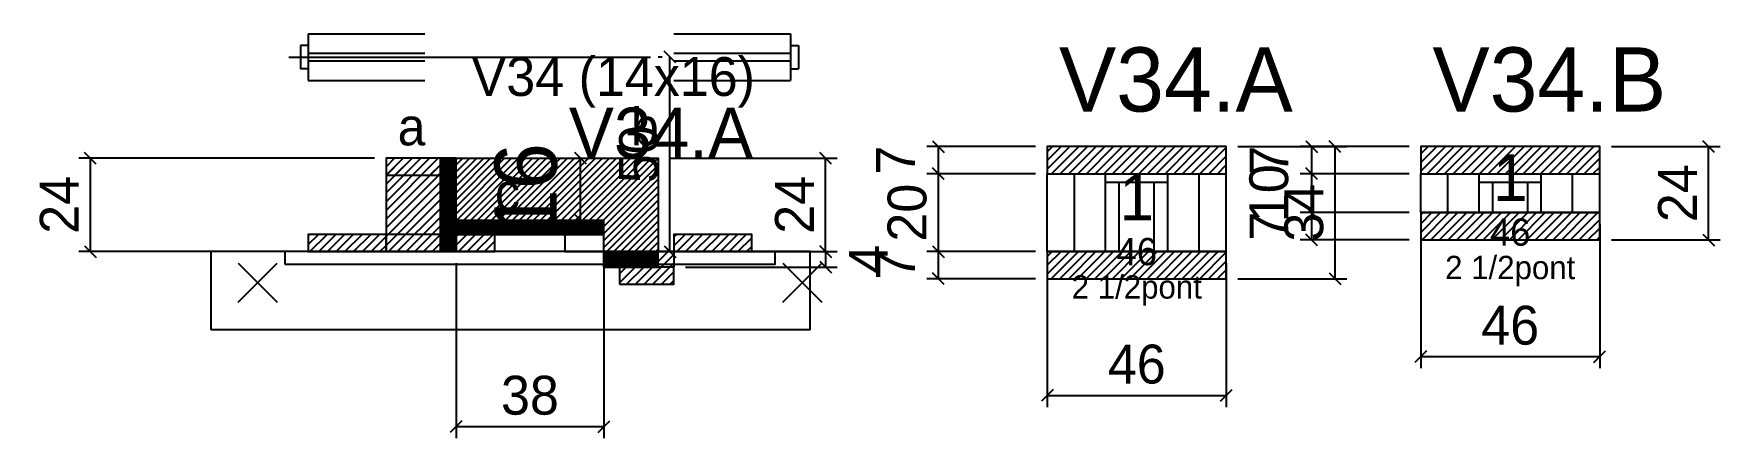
# Model space of a CAD drawing. Extents: x -69 to 365, y -68 to 36.
import ezdxf
from ezdxf.enums import TextEntityAlignment as Align

# ---------------------------------------------------------------- set-up
doc = ezdxf.new("R2010")
doc.units = 0
for name, color, linetype in [('5', 5, 'Continuous'), ('barrote', 126, 'Continuous'), ('CONCRETO', 251, 'Continuous'), ('COTA', 241, 'Continuous'), ('Cota Seção (2x)', 241, 'Continuous'), ('detalhes', 7, 'Continuous'), ('Hachura', 251, 'Continuous'), ('Madeira', 126, 'Continuous'), ('NOMENCLATURA', 7, 'Continuous'), ('Painéis', 200, 'Continuous'), ('presilha', 224, 'Continuous'), ('SARR_2.2x7', 40, 'Continuous'), ('SARR_3.5x7', 81, 'Continuous'), ('SCO-___-LAJ', 224, 'Continuous'), ('TENSOR', 224, 'Continuous'), ('texto', 7, 'Continuous'), ('Texto Seção', 7, 'Continuous')]:
    doc.layers.add(name, color=color, linetype=linetype)
doc.dimstyles.new('PAINEL', dxfattribs={"dimtxt": 10, "dimasz": 3, "dimexe": 3, "dimexo": 3, "dimgap": 3, "dimtad": 1, "dimblk": 'OBLIQUE', "dimblk1": 'OBLIQUE', "dimcen": 2.5, "dimclrd": 4, "dimclre": 4, "dimclrt": 240, "dimazin": 3, "dimtfac": 1, "dimtmove": 0, "dimatfit": 3})
doc.dimstyles.new('SECAO2X', dxfattribs={"dimtxt": 16, "dimasz": 3, "dimexe": 3, "dimexo": 3, "dimgap": 3, "dimtad": 1, "dimblk": 'OBLIQUE', "dimblk1": 'OBLIQUE', "dimcen": 2.5, "dimclrd": 4, "dimclre": 4, "dimclrt": 240, "dimazin": 3, "dimtfac": 1, "dimtmove": 0, "dimatfit": 3})

# ---------------------------------------------------------------- blocks, each defined once
blk = doc.blocks.new('_OBLIQUE')
at = {"color": 0, "linetype": 'BYBLOCK'}
blk.add_line((-0.5, -0.5), (0.5, 0.5), dxfattribs=at)

msp = doc.modelspace()

# ---------------------------------------------------------------- hatches: boundary and pattern name
at = {"layer": 'COTA'}
h = msp.add_hatch(dxfattribs=at)
h.set_pattern_fill('ANSI31', scale=0.5)
h.paths.add_polyline_path([(192, 0), (238, 0), (238, 7), (192, 7)])
h = msp.add_hatch(dxfattribs=at)
h.set_pattern_fill('ANSI31', scale=0.5)
h.paths.add_polyline_path([(288, 0), (334, 0), (334, 7), (288, 7)])
h = msp.add_hatch(dxfattribs=at)
h.set_pattern_fill('ANSI31', scale=0.4)
h.paths.add_polyline_path([(40, -12), (40, 4), (92, 4), (92, -20), (78, -20), (78, -12)])
h = msp.add_hatch(dxfattribs=at)
h.set_pattern_fill('ANSI31', scale=0.5)
h.paths.add_polyline_path([(288, -17), (334, -17), (334, -10), (288, -10)])
h = msp.add_hatch(dxfattribs=at)
h.set_pattern_fill('ANSI31', scale=0.5)
h.paths.add_polyline_path([(192, -27), (238, -27), (238, -20), (192, -20)])
at = {"layer": 'Hachura'}
h = msp.add_hatch(dxfattribs=at)
h.set_pattern_fill('ANSI31', scale=0.5)
h.paths.add_polyline_path([(22, -20), (36, -20), (36, 4), (22, 4)])
h = msp.add_hatch(dxfattribs=at)
h.set_pattern_fill('ANSI31', scale=0.5)
h.paths.add_polyline_path([(22, -0.4), (36, -0.4), (36, 4), (22, 4)])
h = msp.add_hatch(dxfattribs=at)
h.set_pattern_fill('SOLID')
h.paths.add_polyline_path([(36, -20), (40, -20), (40, 4), (36, 4)])
h = msp.add_hatch(dxfattribs=at)
h.set_pattern_fill('SOLID')
h.paths.add_polyline_path([(40, -15.6), (78, -15.6), (78, -12), (40, -12)])
h = msp.add_hatch(dxfattribs=at)
h.set_pattern_fill('ANSI31', scale=0.5)
h.paths.add_polyline_path([(2, -20), (22, -20), (22, -15.6), (2, -15.6)])
h = msp.add_hatch(dxfattribs=at)
h.set_pattern_fill('ANSI31', scale=0.5)
h.paths.add_polyline_path([(40, -20), (50, -20), (50, -15.6), (40, -15.6)])
h = msp.add_hatch(dxfattribs=at)
h.set_pattern_fill('ANSI31', scale=0.5)
h.paths.add_polyline_path([(96, -20), (116, -20), (116, -15.6), (96, -15.6)])
h = msp.add_hatch(dxfattribs=at)
h.set_pattern_fill('SOLID')
h.paths.add_polyline_path([(78, -20), (82, -20), (82, -24), (78, -24)])
h = msp.add_hatch(dxfattribs=at)
h.set_pattern_fill('SOLID')
h.paths.add_polyline_path([(78, -24), (92, -24), (92, -20), (78, -20)])
h = msp.add_hatch(dxfattribs=at)
h.set_pattern_fill('ANSI31', scale=0.5)
h.paths.add_polyline_path([(82, -20), (96, -20), (96, -24), (82, -24)])
h = msp.add_hatch(dxfattribs=at)
h.set_pattern_fill('ANSI31', scale=0.5)
h.paths.add_polyline_path([(82, -28.4), (96, -28.4), (96, -24), (82, -24)])

# ---------------------------------------------------------------- linework, layer by layer
for p, q in [((2, 36), (32, 36)), ((2, 36), (2, 24)), ((96, 36), (126, 36)), ((126, 36), (126, 24)), ((0, 33), (0, 27)), ((2, 33), (0, 33)), ((2, 31), (32, 31)), ((96, 31), (126, 31)), ((126, 33), (128, 33)), ((128, 33), (128, 27)), ((2, 27), (0, 27)), ((2, 29), (32, 29)), ((96, 29), (126, 29)), ((126, 27), (128, 27)), ((2, 24), (32, 24)), ((96, 24), (126, 24))]:
    msp.add_line(p, q)
at = {"layer": 'barrote'}
msp.add_lwpolyline([(-23, -40), (131, -40), (131, -20), (-23, -20)], close=True, dxfattribs=at)
at = {"layer": 'CONCRETO'}
msp.add_lwpolyline([(40, -12), (40, 4), (92, 4), (92, -20), (78, -20), (78, -12)], close=True, dxfattribs=at)
at = {"layer": 'Madeira'}
for points in [[(22, -20), (36, -20), (36, 4), (22, 4)], [(22, -0.4), (36, -0.4), (36, 4), (22, 4)], [(2, -20), (22, -20), (22, -15.6), (2, -15.6)], [(22, -20), (36, -20), (36, -15.6), (22, -15.6)], [(40, -20), (50, -20), (50, -15.6), (40, -15.6)], [(68, -20), (78, -20), (78, -15.6), (68, -15.6)], [(96, -20), (116, -20), (116, -15.6), (96, -15.6)], [(82, -20), (96, -20), (96, -24), (82, -24)], [(82, -28.4), (96, -28.4), (96, -24), (82, -24)]]:
    msp.add_lwpolyline(points, close=True, dxfattribs=at)
at = {"layer": 'Painéis'}
for p, q in [((192, 0), (238, 0)), ((192, -20), (192, 0)), ((238, -20), (238, 0)), ((288, 0), (334, 0)), ((288, -10), (288, 0)), ((334, -10), (334, 0)), ((288, -10), (334, -10)), ((192, -20), (238, -20))]:
    msp.add_line(p, q, dxfattribs=at)
for points in [[(36, -20), (40, -20), (40, 4), (36, 4)], [(40, -15.6), (78, -15.6), (78, -12), (40, -12)], [(78, -20), (82, -20), (82, -24), (78, -24)], [(78, -24), (92, -24), (92, -20), (78, -20)]]:
    msp.add_lwpolyline(points, close=True, dxfattribs=at)
at = {"layer": 'presilha'}
for p, q in [((-16, -33), (-6, -23)), ((-16, -23), (-6, -33)), ((124, -33), (134, -23)), ((124, -23), (134, -33))]:
    msp.add_line(p, q, dxfattribs=at)
at = {"layer": 'SARR_2.2x7'}
for p, q in [((199, -20), (199, 0)), ((231, -20), (231, 0)), ((295, -10), (295, 0)), ((327, -10), (327, 0)), ((207, -2.2), (223, -2.2)), ((303, -2.2), (319, -2.2))]:
    msp.add_line(p, q, dxfattribs=at)
at = {"layer": 'SARR_3.5x7'}
for p, q in [((207, -20), (207, 0)), ((223, -20), (223, 0)), ((303, -10), (303, 0)), ((319, -10), (319, 0)), ((210.5, -20), (210.5, -2.2)), ((219.5, -20), (219.5, -2.2)), ((306.5, -10), (306.5, -2.2)), ((315.5, -10), (315.5, -2.2)), ((303, -10), (306.5, -10)), ((315.5, -10), (319, -10)), ((207, -20), (210.5, -20)), ((219.5, -20), (223, -20))]:
    msp.add_line(p, q, dxfattribs=at)
at = {"layer": 'SCO-___-LAJ'}
for points in [[(192, 0), (238, 0), (238, 7), (192, 7)], [(288, 0), (334, 0), (334, 7), (288, 7)], [(288, -17), (334, -17), (334, -10), (288, -10)], [(-4, -23.2), (122, -23.2), (122, -20), (-4, -20)], [(192, -27), (238, -27), (238, -20), (192, -20)]]:
    msp.add_lwpolyline(points, close=True, dxfattribs=at)
at = {"layer": 'TENSOR'}
msp.add_line((-3, 30), (90, 30), dxfattribs=at)

# ---------------------------------------------------------------- texts
at = {"layer": '5'}
for s, height, p in [('1', 12, (311, -1)), ('1', 12, (215, -6)), ('46', 7, (311, -15)), ('46', 7, (215, -20))]:
    msp.add_text(s, height=height, dxfattribs=at).set_placement(p, align=Align.MIDDLE_CENTER)
at = {"layer": 'detalhes'}
for s, p in [('b', (85, 7.3)), ('a', (25, 7.3)), ('c', (50, -9.5))]:
    msp.add_text(s, height=9.6, dxfattribs=at).set_placement(p)
at = {"layer": 'NOMENCLATURA'}
for s, p in [('V34.A', (195, 16)), ('V34.B', (291, 16))]:
    msp.add_text(s, height=16.5, dxfattribs=at).set_placement(p)
at = {"layer": 'texto', "char_height": 6, "attachment_point": 5}
for insert in [(311, -25), (215, -30)]:
    msp.add_mtext('2 1/2pont', dxfattribs=dict(at, insert=insert))
at = {"layer": 'Texto Seção'}
for s, height, p in [('V34 (14x16)', 10, (44, 20)), ('V34.A', 13, (69, 4))]:
    msp.add_text(s, height=height, dxfattribs=at).set_placement(p)

# ---------------------------------------------------------------- dimensions: what is measured, and where the dimension line sits
at = {"layer": 'COTA'}
for base, p1, p2 in [((95, -20), (96, -20), (96, 30)), ((-54, -20), (2, -20), (22, 4)), ((135, -20), (92, -20), (92, 4)), ((164, 0), (192, 0), (192, 7)), ((266, -27), (238, -27), (238, 7)), ((260, 0), (288, 0), (288, 7)), ((362, -17), (334, -17), (334, 7)), ((164, -20), (192, -20), (192, 0)), ((260, -10), (288, -10), (288, 0)), ((260, -17), (288, -17), (288, -10)), ((135, -20), (96, -20), (96, -24)), ((164, -27), (192, -27), (192, -20))]:
    msp.add_linear_dim(base=base, p1=p1, p2=p2, angle=90, dimstyle='PAINEL', dxfattribs=at).render()
for base, p1, p2 in [((288, -47), (288, -10), (334, -10)), ((40, -65), (40, -20), (78, -20)), ((192, -57), (192, -20), (238, -20))]:
    msp.add_linear_dim(base=base, p1=p1, p2=p2, dimstyle='PAINEL', dxfattribs=at).render()
at = {"layer": 'Cota Seção (2x)'}
msp.add_linear_dim(base=(72, -12), p1=(40, -12), p2=(40, 4), angle=90, dimstyle='SECAO2X', dxfattribs=at).render()

doc.saveas('drawing.dxf')
